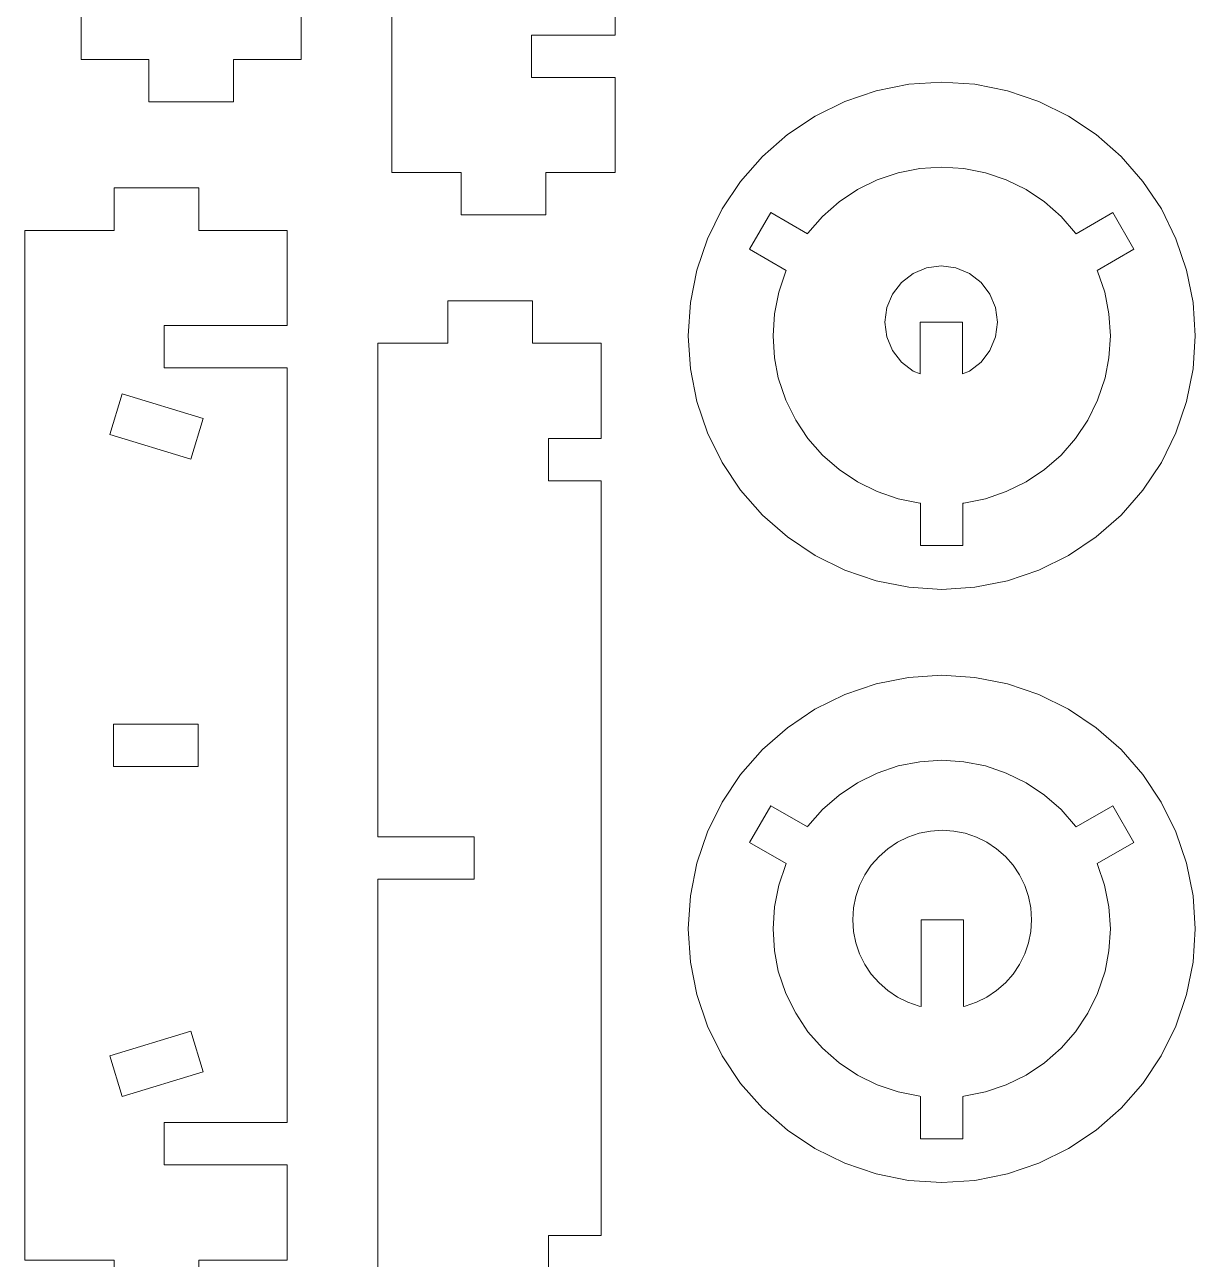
# Model space of a CAD drawing. Header units: millimetres. Extents: x -168 to 165, y -245 to 245.
# Drawn here: x 31 to 113.9, y -20.3 to 67.1 of the extents above; entities that cross this region are included whole.
import ezdxf

# ---------------------------------------------------------------- set-up
doc = ezdxf.new("R2010")
doc.units = ezdxf.units.MM
doc.header["$MEASUREMENT"] = 0

msp = doc.modelspace()

# ---------------------------------------------------------------- linework, layer by layer
at = {"color": 140, "lineweight": 9}
for points, knots in [([(50.5441, 137.5482), (50.5441, 137.5482), (50.5441, 64.6403), (50.5441, 64.6403), (50.5441, 64.6403), (50.5441, 64.6403), (45.7463, 64.6403), (45.7463, 64.6403), (45.7463, 64.6403), (45.7463, 64.6403), (45.7463, 61.6403), (45.7463, 61.6403), (45.7463, 61.6403), (45.7463, 61.6403), (39.7455, 61.6403), (39.7455, 61.6403), (39.7455, 61.6403), (39.7455, 61.6403), (39.7455, 64.6403), (39.7455, 64.6403), (39.7455, 64.6403), (39.7455, 64.6403), (34.9513, 64.6403), (34.9513, 64.6403), (34.9513, 64.6403), (34.9513, 64.6403), (34.9513, 137.5482), (34.9513, 137.5482), (34.9513, 137.5482), (34.9513, 137.5482), (39.7455, 137.5482), (39.7455, 137.5482), (39.7455, 137.5482), (39.7455, 137.5482), (39.7455, 140.5503), (39.7455, 140.5503), (39.7455, 140.5503), (39.7455, 140.5503), (45.7463, 140.5503), (45.7463, 140.5503), (45.7463, 140.5503), (45.7463, 140.5503), (45.7463, 137.5482), (45.7463, 137.5482), (45.7463, 137.5482), (45.7463, 137.5482), (50.5441, 137.5482), (50.5441, 137.5482)], [0, 0, 0, 0, 0.0769231, 0.0769231, 0.0769231, 0.0769231, 0.1538462, 0.1538462, 0.1538462, 0.1538462, 0.2307692, 0.2307692, 0.2307692, 0.2307692, 0.3076923, 0.3076923, 0.3076923, 0.3076923, 0.3846154, 0.3846154, 0.3846154, 0.3846154, 0.4615385, 0.4615385, 0.4615385, 0.4615385, 0.5384615, 0.5384615, 0.5384615, 0.5384615, 0.6153846, 0.6153846, 0.6153846, 0.6153846, 0.6923077, 0.6923077, 0.6923077, 0.6923077, 0.7692308, 0.7692308, 0.7692308, 0.7692308, 0.8461538, 0.8461538, 0.8461538, 0.8461538, 1, 1, 1, 1]), ([(72.7734, 91.596), (72.7734, 91.596), (72.7734, 66.377), (72.7734, 66.377), (72.7734, 66.377), (72.7734, 66.377), (66.8397, 66.377), (66.8397, 66.377), (66.8397, 66.377), (66.8397, 66.377), (66.8397, 63.3769), (66.8397, 63.3769), (66.8397, 63.3769), (66.8397, 63.3769), (72.7734, 63.3769), (72.7734, 63.3769), (72.7734, 63.3769), (72.7734, 63.3769), (72.7734, 56.641), (72.7734, 56.641), (72.7734, 56.641), (72.7734, 56.641), (67.8627, 56.641), (67.8627, 56.641), (67.8627, 56.641), (67.8627, 56.641), (67.8627, 53.6424), (67.8627, 53.6424), (67.8627, 53.6424), (67.8627, 53.6424), (61.862, 53.6424), (61.862, 53.6424), (61.862, 53.6424), (61.862, 53.6424), (61.862, 56.641), (61.862, 56.641), (61.862, 56.641), (61.862, 56.641), (56.9513, 56.641), (56.9513, 56.641), (56.9513, 56.641), (56.9513, 56.641), (56.9513, 129.5503), (56.9513, 129.5503), (56.9513, 129.5503), (56.9513, 129.5503), (61.862, 129.5503), (61.862, 129.5503), (61.862, 129.5503), (61.862, 129.5503), (61.862, 132.5503), (61.862, 132.5503), (61.862, 132.5503), (61.862, 132.5503), (67.8627, 132.5503), (67.8627, 132.5503), (67.8627, 132.5503), (67.8627, 132.5503), (67.8627, 129.5503), (67.8627, 129.5503), (67.8627, 129.5503), (67.8627, 129.5503), (72.7734, 129.5503), (72.7734, 129.5503), (72.7734, 129.5503), (72.7734, 129.5503), (72.7734, 122.8151), (72.7734, 122.8151), (72.7734, 122.8151), (72.7734, 122.8151), (66.8397, 122.8151), (66.8397, 122.8151), (66.8397, 122.8151), (66.8397, 122.8151), (66.8397, 119.815), (66.8397, 119.815), (66.8397, 119.815), (66.8397, 119.815), (72.7734, 119.815), (72.7734, 119.815), (72.7734, 119.815), (72.7734, 119.815), (72.7734, 94.596), (72.7734, 94.596), (72.7734, 94.596), (72.7734, 94.596), (66.8397, 94.596), (66.8397, 94.596), (66.8397, 94.596), (66.8397, 94.596), (66.8397, 91.596), (66.8397, 91.596), (66.8397, 91.596), (66.8397, 91.596), (72.7734, 91.596), (72.7734, 91.596)], [0, 0, 0, 0, 0.04, 0.04, 0.04, 0.04, 0.08, 0.08, 0.08, 0.08, 0.12, 0.12, 0.12, 0.12, 0.16, 0.16, 0.16, 0.16, 0.2, 0.2, 0.2, 0.2, 0.24, 0.24, 0.24, 0.24, 0.28, 0.28, 0.28, 0.28, 0.32, 0.32, 0.32, 0.32, 0.36, 0.36, 0.36, 0.36, 0.4, 0.4, 0.4, 0.4, 0.44, 0.44, 0.44, 0.44, 0.48, 0.48, 0.48, 0.48, 0.52, 0.52, 0.52, 0.52, 0.56, 0.56, 0.56, 0.56, 0.6, 0.6, 0.6, 0.6, 0.64, 0.64, 0.64, 0.64, 0.68, 0.68, 0.68, 0.68, 0.72, 0.72, 0.72, 0.72, 0.76, 0.76, 0.76, 0.76, 0.8, 0.8, 0.8, 0.8, 0.84, 0.84, 0.84, 0.84, 0.88, 0.88, 0.88, 0.88, 0.92, 0.92, 0.92, 0.92, 1, 1, 1, 1]), ([(83.2112, 32.3886), (83.2112, 32.3886), (81.6625, 34.1549), (81.6625, 34.1549), (81.6625, 34.1549), (81.6625, 34.1549), (80.3572, 36.1083), (80.3572, 36.1083), (80.3572, 36.1083), (80.3572, 36.1083), (79.3201, 38.215), (79.3201, 38.215), (79.3201, 38.215), (79.3201, 38.215), (78.5651, 40.4397), (78.5651, 40.4397), (78.5651, 40.4397), (78.5651, 40.4397), (78.1065, 42.7437), (78.1065, 42.7437), (78.1065, 42.7437), (78.1065, 42.7437), (77.9513, 45.0875), (77.9513, 45.0875), (77.9513, 45.0875), (77.9513, 45.0875), (78.1065, 47.4321), (78.1065, 47.4321), (78.1065, 47.4321), (78.1065, 47.4321), (78.5651, 49.7361), (78.5651, 49.7361), (78.5651, 49.7361), (78.5651, 49.7361), (79.3201, 51.9603), (79.3201, 51.9603), (79.3201, 51.9603), (79.3201, 51.9603), (80.3572, 54.0671), (80.3572, 54.0671), (80.3572, 54.0671), (80.3572, 54.0671), (81.6625, 56.0204), (81.6625, 56.0204), (81.6625, 56.0204), (81.6625, 56.0204), (83.2112, 57.7865), (83.2112, 57.7865), (83.2112, 57.7865), (83.2112, 57.7865), (84.9786, 59.3359), (84.9786, 59.3359), (84.9786, 59.3359), (84.9786, 59.3359), (86.933, 60.6404), (86.933, 60.6404), (86.933, 60.6404), (86.933, 60.6404), (89.0391, 61.6801), (89.0391, 61.6801), (89.0391, 61.6801), (89.0391, 61.6801), (91.2616, 62.4347), (91.2616, 62.4347), (91.2616, 62.4347), (91.2616, 62.4347), (93.5688, 62.8929), (93.5688, 62.8929), (93.5688, 62.8929), (93.5688, 62.8929), (95.9112, 63.0471), (95.9112, 63.0471), (95.9112, 63.0471), (95.9112, 63.0471), (98.2572, 62.8929), (98.2572, 62.8929), (98.2572, 62.8929), (98.2572, 62.8929), (100.5608, 62.4347), (100.5608, 62.4347), (100.5608, 62.4347), (100.5608, 62.4347), (102.7833, 61.6801), (102.7833, 61.6801), (102.7833, 61.6801), (102.7833, 61.6801), (104.8894, 60.6404), (104.8894, 60.6404), (104.8894, 60.6404), (104.8894, 60.6404), (106.8438, 59.3359), (106.8438, 59.3359), (106.8438, 59.3359), (106.8438, 59.3359), (108.6112, 57.7865), (108.6112, 57.7865), (108.6112, 57.7865), (108.6112, 57.7865), (110.1599, 56.0204), (110.1599, 56.0204), (110.1599, 56.0204), (110.1599, 56.0204), (111.4652, 54.0671), (111.4652, 54.0671), (111.4652, 54.0671), (111.4652, 54.0671), (112.5024, 51.9603), (112.5024, 51.9603), (112.5024, 51.9603), (112.5024, 51.9603), (113.2573, 49.7361), (113.2573, 49.7361), (113.2573, 49.7361), (113.2573, 49.7361), (113.7159, 47.4321), (113.7159, 47.4321), (113.7159, 47.4321), (113.7159, 47.4321), (113.8711, 45.0875), (113.8711, 45.0875), (113.8711, 45.0875), (113.8711, 45.0875), (113.7159, 42.7437), (113.7159, 42.7437), (113.7159, 42.7437), (113.7159, 42.7437), (113.2573, 40.4397), (113.2573, 40.4397), (113.2573, 40.4397), (113.2573, 40.4397), (112.5024, 38.215), (112.5024, 38.215), (112.5024, 38.215), (112.5024, 38.215), (111.4652, 36.1083), (111.4652, 36.1083), (111.4652, 36.1083), (111.4652, 36.1083), (110.1599, 34.1549), (110.1599, 34.1549), (110.1599, 34.1549), (110.1599, 34.1549), (108.6112, 32.3886), (108.6112, 32.3886), (108.6112, 32.3886), (108.6112, 32.3886), (106.8438, 30.8399), (106.8438, 30.8399), (106.8438, 30.8399), (106.8438, 30.8399), (104.8894, 29.5346), (104.8894, 29.5346), (104.8894, 29.5346), (104.8894, 29.5346), (102.7833, 28.4957), (102.7833, 28.4957), (102.7833, 28.4957), (102.7833, 28.4957), (100.5608, 27.7411), (100.5608, 27.7411), (100.5608, 27.7411), (100.5608, 27.7411), (98.2572, 27.2825), (98.2572, 27.2825), (98.2572, 27.2825), (98.2572, 27.2825), (95.9112, 27.1287), (95.9112, 27.1287), (95.9112, 27.1287), (95.9112, 27.1287), (93.5688, 27.2825), (93.5688, 27.2825), (93.5688, 27.2825), (93.5688, 27.2825), (91.2616, 27.7411), (91.2616, 27.7411), (91.2616, 27.7411), (91.2616, 27.7411), (89.0391, 28.4957), (89.0391, 28.4957), (89.0391, 28.4957), (89.0391, 28.4957), (86.933, 29.5346), (86.933, 29.5346), (86.933, 29.5346), (86.933, 29.5346), (84.9786, 30.8399), (84.9786, 30.8399), (84.9786, 30.8399), (84.9786, 30.8399), (83.2112, 32.3886), (83.2112, 32.3886)], [0, 0, 0, 0, 0.0204082, 0.0204082, 0.0204082, 0.0204082, 0.0408163, 0.0408163, 0.0408163, 0.0408163, 0.0612245, 0.0612245, 0.0612245, 0.0612245, 0.0816327, 0.0816327, 0.0816327, 0.0816327, 0.1020408, 0.1020408, 0.1020408, 0.1020408, 0.122449, 0.122449, 0.122449, 0.122449, 0.1428571, 0.1428571, 0.1428571, 0.1428571, 0.1632653, 0.1632653, 0.1632653, 0.1632653, 0.1836735, 0.1836735, 0.1836735, 0.1836735, 0.2040816, 0.2040816, 0.2040816, 0.2040816, 0.2244898, 0.2244898, 0.2244898, 0.2244898, 0.244898, 0.244898, 0.244898, 0.244898, 0.2653061, 0.2653061, 0.2653061, 0.2653061, 0.2857143, 0.2857143, 0.2857143, 0.2857143, 0.3061224, 0.3061224, 0.3061224, 0.3061224, 0.3265306, 0.3265306, 0.3265306, 0.3265306, 0.3469388, 0.3469388, 0.3469388, 0.3469388, 0.3673469, 0.3673469, 0.3673469, 0.3673469, 0.3877551, 0.3877551, 0.3877551, 0.3877551, 0.4081633, 0.4081633, 0.4081633, 0.4081633, 0.4285714, 0.4285714, 0.4285714, 0.4285714, 0.4489796, 0.4489796, 0.4489796, 0.4489796, 0.4693878, 0.4693878, 0.4693878, 0.4693878, 0.4897959, 0.4897959, 0.4897959, 0.4897959, 0.5102041, 0.5102041, 0.5102041, 0.5102041, 0.5306122, 0.5306122, 0.5306122, 0.5306122, 0.5510204, 0.5510204, 0.5510204, 0.5510204, 0.5714286, 0.5714286, 0.5714286, 0.5714286, 0.5918367, 0.5918367, 0.5918367, 0.5918367, 0.6122449, 0.6122449, 0.6122449, 0.6122449, 0.6326531, 0.6326531, 0.6326531, 0.6326531, 0.6530612, 0.6530612, 0.6530612, 0.6530612, 0.6734694, 0.6734694, 0.6734694, 0.6734694, 0.6938776, 0.6938776, 0.6938776, 0.6938776, 0.7142857, 0.7142857, 0.7142857, 0.7142857, 0.7346939, 0.7346939, 0.7346939, 0.7346939, 0.755102, 0.755102, 0.755102, 0.755102, 0.7755102, 0.7755102, 0.7755102, 0.7755102, 0.7959184, 0.7959184, 0.7959184, 0.7959184, 0.8163265, 0.8163265, 0.8163265, 0.8163265, 0.8367347, 0.8367347, 0.8367347, 0.8367347, 0.8571429, 0.8571429, 0.8571429, 0.8571429, 0.877551, 0.877551, 0.877551, 0.877551, 0.8979592, 0.8979592, 0.8979592, 0.8979592, 0.9183673, 0.9183673, 0.9183673, 0.9183673, 0.9387755, 0.9387755, 0.9387755, 0.9387755, 0.9591837, 0.9591837, 0.9591837, 0.9591837, 1, 1, 1, 1]), ([(86.3968, 52.3142), (86.3968, 52.3142), (83.7968, 53.8142), (83.7968, 53.8142), (83.7968, 53.8142), (83.7968, 53.8142), (82.2975, 51.216), (82.2975, 51.216), (82.2975, 51.216), (82.2975, 51.216), (84.894, 49.716), (84.894, 49.716), (84.894, 49.716), (84.894, 49.716), (84.8763, 49.6592), (84.8763, 49.6592), (84.8763, 49.6592), (84.8763, 49.6592), (84.3719, 48.1796), (84.3719, 48.1796), (84.3719, 48.1796), (84.3719, 48.1796), (84.0685, 46.6468), (84.0685, 46.6468), (84.0685, 46.6468), (84.0685, 46.6468), (83.9662, 45.0875), (83.9662, 45.0875), (83.9662, 45.0875), (83.9662, 45.0875), (84.0685, 43.5282), (84.0685, 43.5282), (84.0685, 43.5282), (84.0685, 43.5282), (84.3331, 42.1094), (84.3331, 42.1094), (84.3331, 42.1094), (84.3331, 42.1094), (84.8763, 40.5166), (84.8763, 40.5166), (84.8763, 40.5166), (84.8763, 40.5166), (85.5642, 39.1146), (85.5642, 39.1146), (85.5642, 39.1146), (85.5642, 39.1146), (86.4356, 37.8153), (86.4356, 37.8153), (86.4356, 37.8153), (86.4356, 37.8153), (87.4657, 36.641), (87.4657, 36.641), (87.4657, 36.641), (87.4657, 36.641), (88.6405, 35.6101), (88.6405, 35.6101), (88.6405, 35.6101), (88.6405, 35.6101), (89.9387, 34.7419), (89.9387, 34.7419), (89.9387, 34.7419), (89.9387, 34.7419), (91.3392, 34.0509), (91.3392, 34.0509), (91.3392, 34.0509), (91.3392, 34.0509), (92.8209, 33.5489), (92.8209, 33.5489), (92.8209, 33.5489), (92.8209, 33.5489), (94.3519, 33.2441), (94.3519, 33.2441), (94.3519, 33.2441), (94.3519, 33.2441), (94.4119, 33.2335), (94.4119, 33.2335), (94.4119, 33.2335), (94.4119, 33.2335), (94.4119, 30.2334), (94.4119, 30.2334), (94.4119, 30.2334), (94.4119, 30.2334), (97.4105, 30.2334), (97.4105, 30.2334), (97.4105, 30.2334), (97.4105, 30.2334), (97.4105, 33.2335), (97.4105, 33.2335), (97.4105, 33.2335), (97.4105, 33.2335), (97.4705, 33.2441), (97.4705, 33.2441), (97.4705, 33.2441), (97.4705, 33.2441), (99.0016, 33.5489), (99.0016, 33.5489), (99.0016, 33.5489), (99.0016, 33.5489), (100.4832, 34.0509), (100.4832, 34.0509), (100.4832, 34.0509), (100.4832, 34.0509), (101.8837, 34.7419), (101.8837, 34.7419), (101.8837, 34.7419), (101.8837, 34.7419), (103.182, 35.6101), (103.182, 35.6101), (103.182, 35.6101), (103.182, 35.6101), (104.3602, 36.641), (104.3602, 36.641), (104.3602, 36.641), (104.3602, 36.641), (105.3904, 37.8153), (105.3904, 37.8153), (105.3904, 37.8153), (105.3904, 37.8153), (106.2582, 39.1146), (106.2582, 39.1146), (106.2582, 39.1146), (106.2582, 39.1146), (106.9496, 40.5166), (106.9496, 40.5166), (106.9496, 40.5166), (106.9496, 40.5166), (107.4894, 42.1094), (107.4894, 42.1094), (107.4894, 42.1094), (107.4894, 42.1094), (107.754, 43.5282), (107.754, 43.5282), (107.754, 43.5282), (107.754, 43.5282), (107.8563, 45.0875), (107.8563, 45.0875), (107.8563, 45.0875), (107.8563, 45.0875), (107.754, 46.6468), (107.754, 46.6468), (107.754, 46.6468), (107.754, 46.6468), (107.4506, 48.1796), (107.4506, 48.1796), (107.4506, 48.1796), (107.4506, 48.1796), (106.9496, 49.6592), (106.9496, 49.6592), (106.9496, 49.6592), (106.9496, 49.6592), (106.9285, 49.716), (106.9285, 49.716), (106.9285, 49.716), (106.9285, 49.716), (109.5249, 51.216), (109.5249, 51.216), (109.5249, 51.216), (109.5249, 51.216), (108.0256, 53.8142), (108.0256, 53.8142), (108.0256, 53.8142), (108.0256, 53.8142), (105.4292, 52.3142), (105.4292, 52.3142), (105.4292, 52.3142), (105.4292, 52.3142), (105.3904, 52.36), (105.3904, 52.36), (105.3904, 52.36), (105.3904, 52.36), (104.3602, 53.5348), (104.3602, 53.5348), (104.3602, 53.5348), (104.3602, 53.5348), (103.182, 54.5652), (103.182, 54.5652), (103.182, 54.5652), (103.182, 54.5652), (101.8837, 55.4331), (101.8837, 55.4331), (101.8837, 55.4331), (101.8837, 55.4331), (100.4832, 56.1249), (100.4832, 56.1249), (100.4832, 56.1249), (100.4832, 56.1249), (99.0016, 56.6269), (99.0016, 56.6269), (99.0016, 56.6269), (99.0016, 56.6269), (97.4705, 56.9317), (97.4705, 56.9317), (97.4705, 56.9317), (97.4705, 56.9317), (95.9112, 57.0336), (95.9112, 57.0336), (95.9112, 57.0336), (95.9112, 57.0336), (94.3519, 56.9317), (94.3519, 56.9317), (94.3519, 56.9317), (94.3519, 56.9317), (92.8209, 56.6269), (92.8209, 56.6269), (92.8209, 56.6269), (92.8209, 56.6269), (91.3392, 56.1249), (91.3392, 56.1249), (91.3392, 56.1249), (91.3392, 56.1249), (89.9387, 55.4331), (89.9387, 55.4331), (89.9387, 55.4331), (89.9387, 55.4331), (88.6405, 54.5652), (88.6405, 54.5652), (88.6405, 54.5652), (88.6405, 54.5652), (87.4657, 53.5348), (87.4657, 53.5348), (87.4657, 53.5348), (87.4657, 53.5348), (86.4356, 52.36), (86.4356, 52.36), (86.4356, 52.36), (86.4356, 52.36), (86.3968, 52.3142), (86.3968, 52.3142)], [0, 0, 0, 0, 0.0172414, 0.0172414, 0.0172414, 0.0172414, 0.0344828, 0.0344828, 0.0344828, 0.0344828, 0.0517241, 0.0517241, 0.0517241, 0.0517241, 0.0689655, 0.0689655, 0.0689655, 0.0689655, 0.0862069, 0.0862069, 0.0862069, 0.0862069, 0.1034483, 0.1034483, 0.1034483, 0.1034483, 0.1206897, 0.1206897, 0.1206897, 0.1206897, 0.137931, 0.137931, 0.137931, 0.137931, 0.1551724, 0.1551724, 0.1551724, 0.1551724, 0.1724138, 0.1724138, 0.1724138, 0.1724138, 0.1896552, 0.1896552, 0.1896552, 0.1896552, 0.2068966, 0.2068966, 0.2068966, 0.2068966, 0.2241379, 0.2241379, 0.2241379, 0.2241379, 0.2413793, 0.2413793, 0.2413793, 0.2413793, 0.2586207, 0.2586207, 0.2586207, 0.2586207, 0.2758621, 0.2758621, 0.2758621, 0.2758621, 0.2931034, 0.2931034, 0.2931034, 0.2931034, 0.3103448, 0.3103448, 0.3103448, 0.3103448, 0.3275862, 0.3275862, 0.3275862, 0.3275862, 0.3448276, 0.3448276, 0.3448276, 0.3448276, 0.362069, 0.362069, 0.362069, 0.362069, 0.3793103, 0.3793103, 0.3793103, 0.3793103, 0.3965517, 0.3965517, 0.3965517, 0.3965517, 0.4137931, 0.4137931, 0.4137931, 0.4137931, 0.4310345, 0.4310345, 0.4310345, 0.4310345, 0.4482759, 0.4482759, 0.4482759, 0.4482759, 0.4655172, 0.4655172, 0.4655172, 0.4655172, 0.4827586, 0.4827586, 0.4827586, 0.4827586, 0.5, 0.5, 0.5, 0.5, 0.5172414, 0.5172414, 0.5172414, 0.5172414, 0.5344828, 0.5344828, 0.5344828, 0.5344828, 0.5517241, 0.5517241, 0.5517241, 0.5517241, 0.5689655, 0.5689655, 0.5689655, 0.5689655, 0.5862069, 0.5862069, 0.5862069, 0.5862069, 0.6034483, 0.6034483, 0.6034483, 0.6034483, 0.6206897, 0.6206897, 0.6206897, 0.6206897, 0.637931, 0.637931, 0.637931, 0.637931, 0.6551724, 0.6551724, 0.6551724, 0.6551724, 0.6724138, 0.6724138, 0.6724138, 0.6724138, 0.6896552, 0.6896552, 0.6896552, 0.6896552, 0.7068966, 0.7068966, 0.7068966, 0.7068966, 0.7241379, 0.7241379, 0.7241379, 0.7241379, 0.7413793, 0.7413793, 0.7413793, 0.7413793, 0.7586207, 0.7586207, 0.7586207, 0.7586207, 0.7758621, 0.7758621, 0.7758621, 0.7758621, 0.7931034, 0.7931034, 0.7931034, 0.7931034, 0.8103448, 0.8103448, 0.8103448, 0.8103448, 0.8275862, 0.8275862, 0.8275862, 0.8275862, 0.8448276, 0.8448276, 0.8448276, 0.8448276, 0.862069, 0.862069, 0.862069, 0.862069, 0.8793103, 0.8793103, 0.8793103, 0.8793103, 0.8965517, 0.8965517, 0.8965517, 0.8965517, 0.9137931, 0.9137931, 0.9137931, 0.9137931, 0.9310345, 0.9310345, 0.9310345, 0.9310345, 0.9482759, 0.9482759, 0.9482759, 0.9482759, 0.9655172, 0.9655172, 0.9655172, 0.9655172, 1, 1, 1, 1]), ([(30.9513, -20.3568), (30.9513, -20.3568), (30.9513, 52.5503), (30.9513, 52.5503), (30.9513, 52.5503), (30.9513, 52.5503), (37.2812, 52.5503), (37.2812, 52.5503), (37.2812, 52.5503), (37.2812, 52.5503), (37.2812, 55.5503), (37.2812, 55.5503), (37.2812, 55.5503), (37.2812, 55.5503), (43.2812, 55.5503), (43.2812, 55.5503), (43.2812, 55.5503), (43.2812, 55.5503), (43.2812, 52.5503), (43.2812, 52.5503), (43.2812, 52.5503), (43.2812, 52.5503), (49.5353, 52.5503), (49.5353, 52.5503), (49.5353, 52.5503), (49.5353, 52.5503), (49.5353, 45.8154), (49.5353, 45.8154), (49.5353, 45.8154), (49.5353, 45.8154), (40.8351, 45.8154), (40.8351, 45.8154), (40.8351, 45.8154), (40.8351, 45.8154), (40.8351, 42.815), (40.8351, 42.815), (40.8351, 42.815), (40.8351, 42.815), (49.5353, 42.815), (49.5353, 42.815), (49.5353, 42.815), (49.5353, 42.815), (49.5353, -10.6236), (49.5353, -10.6236), (49.5353, -10.6236), (49.5353, -10.6236), (40.8351, -10.6236), (40.8351, -10.6236), (40.8351, -10.6236), (40.8351, -10.6236), (40.8351, -13.6223), (40.8351, -13.6223), (40.8351, -13.6223), (40.8351, -13.6223), (49.5353, -13.6223), (49.5353, -13.6223), (49.5353, -13.6223), (49.5353, -13.6223), (49.5353, -20.3568), (49.5353, -20.3568), (49.5353, -20.3568), (49.5353, -20.3568), (43.2812, -20.3568), (43.2812, -20.3568), (43.2812, -20.3568), (43.2812, -20.3568), (43.2812, -23.3589), (43.2812, -23.3589), (43.2812, -23.3589), (43.2812, -23.3589), (37.2812, -23.3589), (37.2812, -23.3589), (37.2812, -23.3589), (37.2812, -23.3589), (37.2812, -20.3568), (37.2812, -20.3568), (37.2812, -20.3568), (37.2812, -20.3568), (30.9513, -20.3568), (30.9513, -20.3568)], [0, 0, 0, 0, 0.047619, 0.047619, 0.047619, 0.047619, 0.0952381, 0.0952381, 0.0952381, 0.0952381, 0.1428571, 0.1428571, 0.1428571, 0.1428571, 0.1904762, 0.1904762, 0.1904762, 0.1904762, 0.2380952, 0.2380952, 0.2380952, 0.2380952, 0.2857143, 0.2857143, 0.2857143, 0.2857143, 0.3333333, 0.3333333, 0.3333333, 0.3333333, 0.3809524, 0.3809524, 0.3809524, 0.3809524, 0.4285714, 0.4285714, 0.4285714, 0.4285714, 0.4761905, 0.4761905, 0.4761905, 0.4761905, 0.5238095, 0.5238095, 0.5238095, 0.5238095, 0.5714286, 0.5714286, 0.5714286, 0.5714286, 0.6190476, 0.6190476, 0.6190476, 0.6190476, 0.6666667, 0.6666667, 0.6666667, 0.6666667, 0.7142857, 0.7142857, 0.7142857, 0.7142857, 0.7619048, 0.7619048, 0.7619048, 0.7619048, 0.8095238, 0.8095238, 0.8095238, 0.8095238, 0.8571429, 0.8571429, 0.8571429, 0.8571429, 0.9047619, 0.9047619, 0.9047619, 0.9047619, 1, 1, 1, 1]), ([(92.4182, 48.0402), (92.4182, 48.0402), (93.0522, 48.8657), (93.0522, 48.8657), (93.0522, 48.8657), (93.0522, 48.8657), (93.8784, 49.5), (93.8784, 49.5), (93.8784, 49.5), (93.8784, 49.5), (94.8404, 49.8983), (94.8404, 49.8983), (94.8404, 49.8983), (94.8404, 49.8983), (95.8726, 50.0341), (95.8726, 50.0341), (95.8726, 50.0341), (95.8726, 50.0341), (96.9049, 49.8983), (96.9049, 49.8983), (96.9049, 49.8983), (96.9049, 49.8983), (97.8669, 49.5), (97.8669, 49.5), (97.8669, 49.5), (97.8669, 49.5), (98.6931, 48.8657), (98.6931, 48.8657), (98.6931, 48.8657), (98.6931, 48.8657), (99.327, 48.0402), (99.327, 48.0402), (99.327, 48.0402), (99.327, 48.0402), (99.7257, 47.0782), (99.7257, 47.0782), (99.7257, 47.0782), (99.7257, 47.0782), (99.8615, 46.0453), (99.8615, 46.0453), (99.8615, 46.0453), (99.8615, 46.0453), (99.7257, 45.0131), (99.7257, 45.0131), (99.7257, 45.0131), (99.7257, 45.0131), (99.327, 44.051), (99.327, 44.051), (99.327, 44.051), (99.327, 44.051), (98.6931, 43.2248), (98.6931, 43.2248), (98.6931, 43.2248), (98.6931, 43.2248), (97.8669, 42.5909), (97.8669, 42.5909), (97.8669, 42.5909), (97.8669, 42.5909), (97.3727, 42.3866), (97.3727, 42.3866), (97.3727, 42.3866), (97.3727, 42.3866), (97.3727, 46.0453), (97.3727, 46.0453), (97.3727, 46.0453), (97.3727, 46.0453), (94.3726, 46.0453), (94.3726, 46.0453), (94.3726, 46.0453), (94.3726, 46.0453), (94.3726, 42.3866), (94.3726, 42.3866), (94.3726, 42.3866), (94.3726, 42.3866), (93.8784, 42.5909), (93.8784, 42.5909), (93.8784, 42.5909), (93.8784, 42.5909), (93.0522, 43.2248), (93.0522, 43.2248), (93.0522, 43.2248), (93.0522, 43.2248), (92.4182, 44.051), (92.4182, 44.051), (92.4182, 44.051), (92.4182, 44.051), (92.02, 45.0131), (92.02, 45.0131), (92.02, 45.0131), (92.02, 45.0131), (91.8838, 46.0453), (91.8838, 46.0453), (91.8838, 46.0453), (91.8838, 46.0453), (92.02, 47.0782), (92.02, 47.0782), (92.02, 47.0782), (92.02, 47.0782), (92.4182, 48.0402), (92.4182, 48.0402)], [0, 0, 0, 0, 0.0384615, 0.0384615, 0.0384615, 0.0384615, 0.0769231, 0.0769231, 0.0769231, 0.0769231, 0.1153846, 0.1153846, 0.1153846, 0.1153846, 0.1538462, 0.1538462, 0.1538462, 0.1538462, 0.1923077, 0.1923077, 0.1923077, 0.1923077, 0.2307692, 0.2307692, 0.2307692, 0.2307692, 0.2692308, 0.2692308, 0.2692308, 0.2692308, 0.3076923, 0.3076923, 0.3076923, 0.3076923, 0.3461538, 0.3461538, 0.3461538, 0.3461538, 0.3846154, 0.3846154, 0.3846154, 0.3846154, 0.4230769, 0.4230769, 0.4230769, 0.4230769, 0.4615385, 0.4615385, 0.4615385, 0.4615385, 0.5, 0.5, 0.5, 0.5, 0.5384615, 0.5384615, 0.5384615, 0.5384615, 0.5769231, 0.5769231, 0.5769231, 0.5769231, 0.6153846, 0.6153846, 0.6153846, 0.6153846, 0.6538462, 0.6538462, 0.6538462, 0.6538462, 0.6923077, 0.6923077, 0.6923077, 0.6923077, 0.7307692, 0.7307692, 0.7307692, 0.7307692, 0.7692308, 0.7692308, 0.7692308, 0.7692308, 0.8076923, 0.8076923, 0.8076923, 0.8076923, 0.8461538, 0.8461538, 0.8461538, 0.8461538, 0.8846154, 0.8846154, 0.8846154, 0.8846154, 0.9230769, 0.9230769, 0.9230769, 0.9230769, 1, 1, 1, 1]), ([(71.7875, -18.606), (71.7875, -18.606), (68.0464, -18.606), (68.0464, -18.606), (68.0464, -18.606), (68.0464, -18.606), (68.0464, -21.6049), (68.0464, -21.6049), (68.0464, -21.6049), (68.0464, -21.6049), (71.7883, -21.6049), (71.7883, -21.6049), (71.7883, -21.6049), (71.7883, -21.6049), (71.7883, -28.3385), (71.7883, -28.3385), (71.7883, -28.3385), (71.7883, -28.3385), (66.9132, -28.3385), (66.9132, -28.3385), (66.9132, -28.3385), (66.9132, -28.3385), (66.9132, -31.3385), (66.9132, -31.3385), (66.9132, -31.3385), (66.9132, -31.3385), (60.9143, -31.3385), (60.9143, -31.3385), (60.9143, -31.3385), (60.9143, -31.3385), (60.9143, -28.3385), (60.9143, -28.3385), (60.9143, -28.3385), (60.9143, -28.3385), (55.9546, -28.3385), (55.9546, -28.3385), (55.9546, -28.3385), (55.9546, -28.3385), (55.9546, 6.6104), (55.9546, 6.6104), (55.9546, 6.6104), (55.9546, 6.6104), (62.798, 6.6104), (62.798, 6.6104), (62.798, 6.6104), (62.798, 6.6104), (62.798, 9.6029), (62.798, 9.6029), (62.798, 9.6029), (62.798, 9.6029), (55.9546, 9.6029), (55.9546, 9.6029), (55.9546, 9.6029), (55.9546, 9.6029), (55.9546, 44.5528), (55.9546, 44.5528), (55.9546, 44.5528), (55.9546, 44.5528), (60.9143, 44.5528), (60.9143, 44.5528), (60.9143, 44.5528), (60.9143, 44.5528), (60.9143, 47.5517), (60.9143, 47.5517), (60.9143, 47.5517), (60.9143, 47.5517), (66.9132, 47.5517), (66.9132, 47.5517), (66.9132, 47.5517), (66.9132, 47.5517), (66.9132, 44.5517), (66.9132, 44.5517), (66.9132, 44.5517), (66.9132, 44.5517), (71.7875, 44.5517), (71.7875, 44.5517), (71.7875, 44.5517), (71.7875, 44.5517), (71.7875, 37.8185), (71.7875, 37.8185), (71.7875, 37.8185), (71.7875, 37.8185), (68.0456, 37.8185), (68.0456, 37.8185), (68.0456, 37.8185), (68.0456, 37.8185), (68.0456, 34.8193), (68.0456, 34.8193), (68.0456, 34.8193), (68.0456, 34.8193), (71.7883, 34.8193), (71.7883, 34.8193), (71.7883, 34.8193), (71.7883, 34.8193), (71.7875, -18.606), (71.7875, -18.606)], [0, 0, 0, 0, 0.04, 0.04, 0.04, 0.04, 0.08, 0.08, 0.08, 0.08, 0.12, 0.12, 0.12, 0.12, 0.16, 0.16, 0.16, 0.16, 0.2, 0.2, 0.2, 0.2, 0.24, 0.24, 0.24, 0.24, 0.28, 0.28, 0.28, 0.28, 0.32, 0.32, 0.32, 0.32, 0.36, 0.36, 0.36, 0.36, 0.4, 0.4, 0.4, 0.4, 0.44, 0.44, 0.44, 0.44, 0.48, 0.48, 0.48, 0.48, 0.52, 0.52, 0.52, 0.52, 0.56, 0.56, 0.56, 0.56, 0.6, 0.6, 0.6, 0.6, 0.64, 0.64, 0.64, 0.64, 0.68, 0.68, 0.68, 0.68, 0.72, 0.72, 0.72, 0.72, 0.76, 0.76, 0.76, 0.76, 0.8, 0.8, 0.8, 0.8, 0.84, 0.84, 0.84, 0.84, 0.88, 0.88, 0.88, 0.88, 0.92, 0.92, 0.92, 0.92, 1, 1, 1, 1]), ([(36.9743, 38.0984), (36.9743, 38.0984), (42.7143, 36.3486), (42.7143, 36.3486), (42.7143, 36.3486), (42.7143, 36.3486), (43.5882, 39.2202), (43.5882, 39.2202), (43.5882, 39.2202), (43.5882, 39.2202), (37.8481, 40.9665), (37.8481, 40.9665), (37.8481, 40.9665), (37.8481, 40.9665), (36.9743, 38.0984), (36.9743, 38.0984)], [0, 0, 0, 0, 0.2, 0.2, 0.2, 0.2, 0.4, 0.4, 0.4, 0.4, 0.6, 0.6, 0.6, 0.6, 1, 1, 1, 1]), ([(83.2112, -9.6106), (83.2112, -9.6106), (81.6625, -7.8446), (81.6625, -7.8446), (81.6625, -7.8446), (81.6625, -7.8446), (80.3572, -5.8913), (80.3572, -5.8913), (80.3572, -5.8913), (80.3572, -5.8913), (79.3165, -3.7845), (79.3165, -3.7845), (79.3165, -3.7845), (79.3165, -3.7845), (78.5616, -1.5599), (78.5616, -1.5599), (78.5616, -1.5599), (78.5616, -1.5599), (78.103, 0.744), (78.103, 0.744), (78.103, 0.744), (78.103, 0.744), (77.9513, 3.0882), (77.9513, 3.0882), (77.9513, 3.0882), (77.9513, 3.0882), (78.103, 5.4321), (78.103, 5.4321), (78.103, 5.4321), (78.103, 5.4321), (78.5616, 7.7361), (78.5616, 7.7361), (78.5616, 7.7361), (78.5616, 7.7361), (79.3165, 9.9607), (79.3165, 9.9607), (79.3165, 9.9607), (79.3165, 9.9607), (80.3572, 12.0675), (80.3572, 12.0675), (80.3572, 12.0675), (80.3572, 12.0675), (81.6625, 14.0208), (81.6625, 14.0208), (81.6625, 14.0208), (81.6625, 14.0208), (83.2112, 15.7868), (83.2112, 15.7868), (83.2112, 15.7868), (83.2112, 15.7868), (84.9786, 17.3359), (84.9786, 17.3359), (84.9786, 17.3359), (84.9786, 17.3359), (86.9295, 18.6411), (86.9295, 18.6411), (86.9295, 18.6411), (86.9295, 18.6411), (89.0391, 19.6801), (89.0391, 19.6801), (89.0391, 19.6801), (89.0391, 19.6801), (91.2616, 20.435), (91.2616, 20.435), (91.2616, 20.435), (91.2616, 20.435), (93.5652, 20.8933), (93.5652, 20.8933), (93.5652, 20.8933), (93.5652, 20.8933), (95.9112, 21.0471), (95.9112, 21.0471), (95.9112, 21.0471), (95.9112, 21.0471), (98.2537, 20.8933), (98.2537, 20.8933), (98.2537, 20.8933), (98.2537, 20.8933), (100.5573, 20.435), (100.5573, 20.435), (100.5573, 20.435), (100.5573, 20.435), (102.7833, 19.6801), (102.7833, 19.6801), (102.7833, 19.6801), (102.7833, 19.6801), (104.8894, 18.6411), (104.8894, 18.6411), (104.8894, 18.6411), (104.8894, 18.6411), (106.8424, 17.3359), (106.8424, 17.3359), (106.8424, 17.3359), (106.8424, 17.3359), (108.6087, 15.7868), (108.6087, 15.7868), (108.6087, 15.7868), (108.6087, 15.7868), (110.1574, 14.0208), (110.1574, 14.0208), (110.1574, 14.0208), (110.1574, 14.0208), (111.4627, 12.0675), (111.4627, 12.0675), (111.4627, 12.0675), (111.4627, 12.0675), (112.5016, 9.9607), (112.5016, 9.9607), (112.5016, 9.9607), (112.5016, 9.9607), (113.2569, 7.7361), (113.2569, 7.7361), (113.2569, 7.7361), (113.2569, 7.7361), (113.7152, 5.4321), (113.7152, 5.4321), (113.7152, 5.4321), (113.7152, 5.4321), (113.8687, 3.0882), (113.8687, 3.0882), (113.8687, 3.0882), (113.8687, 3.0882), (113.7152, 0.744), (113.7152, 0.744), (113.7152, 0.744), (113.7152, 0.744), (113.2569, -1.5599), (113.2569, -1.5599), (113.2569, -1.5599), (113.2569, -1.5599), (112.5016, -3.7845), (112.5016, -3.7845), (112.5016, -3.7845), (112.5016, -3.7845), (111.4627, -5.8913), (111.4627, -5.8913), (111.4627, -5.8913), (111.4627, -5.8913), (110.1574, -7.8446), (110.1574, -7.8446), (110.1574, -7.8446), (110.1574, -7.8446), (108.6087, -9.6106), (108.6087, -9.6106), (108.6087, -9.6106), (108.6087, -9.6106), (106.8424, -11.1593), (106.8424, -11.1593), (106.8424, -11.1593), (106.8424, -11.1593), (104.8894, -12.4646), (104.8894, -12.4646), (104.8894, -12.4646), (104.8894, -12.4646), (102.7833, -13.5039), (102.7833, -13.5039), (102.7833, -13.5039), (102.7833, -13.5039), (100.5573, -14.2588), (100.5573, -14.2588), (100.5573, -14.2588), (100.5573, -14.2588), (98.2537, -14.7171), (98.2537, -14.7171), (98.2537, -14.7171), (98.2537, -14.7171), (95.9112, -14.8709), (95.9112, -14.8709), (95.9112, -14.8709), (95.9112, -14.8709), (93.5652, -14.7171), (93.5652, -14.7171), (93.5652, -14.7171), (93.5652, -14.7171), (91.2616, -14.2588), (91.2616, -14.2588), (91.2616, -14.2588), (91.2616, -14.2588), (89.0391, -13.5039), (89.0391, -13.5039), (89.0391, -13.5039), (89.0391, -13.5039), (86.9295, -12.4646), (86.9295, -12.4646), (86.9295, -12.4646), (86.9295, -12.4646), (84.9786, -11.1593), (84.9786, -11.1593), (84.9786, -11.1593), (84.9786, -11.1593), (83.2112, -9.6106), (83.2112, -9.6106)], [0, 0, 0, 0, 0.0204082, 0.0204082, 0.0204082, 0.0204082, 0.0408163, 0.0408163, 0.0408163, 0.0408163, 0.0612245, 0.0612245, 0.0612245, 0.0612245, 0.0816327, 0.0816327, 0.0816327, 0.0816327, 0.1020408, 0.1020408, 0.1020408, 0.1020408, 0.122449, 0.122449, 0.122449, 0.122449, 0.1428571, 0.1428571, 0.1428571, 0.1428571, 0.1632653, 0.1632653, 0.1632653, 0.1632653, 0.1836735, 0.1836735, 0.1836735, 0.1836735, 0.2040816, 0.2040816, 0.2040816, 0.2040816, 0.2244898, 0.2244898, 0.2244898, 0.2244898, 0.244898, 0.244898, 0.244898, 0.244898, 0.2653061, 0.2653061, 0.2653061, 0.2653061, 0.2857143, 0.2857143, 0.2857143, 0.2857143, 0.3061224, 0.3061224, 0.3061224, 0.3061224, 0.3265306, 0.3265306, 0.3265306, 0.3265306, 0.3469388, 0.3469388, 0.3469388, 0.3469388, 0.3673469, 0.3673469, 0.3673469, 0.3673469, 0.3877551, 0.3877551, 0.3877551, 0.3877551, 0.4081633, 0.4081633, 0.4081633, 0.4081633, 0.4285714, 0.4285714, 0.4285714, 0.4285714, 0.4489796, 0.4489796, 0.4489796, 0.4489796, 0.4693878, 0.4693878, 0.4693878, 0.4693878, 0.4897959, 0.4897959, 0.4897959, 0.4897959, 0.5102041, 0.5102041, 0.5102041, 0.5102041, 0.5306122, 0.5306122, 0.5306122, 0.5306122, 0.5510204, 0.5510204, 0.5510204, 0.5510204, 0.5714286, 0.5714286, 0.5714286, 0.5714286, 0.5918367, 0.5918367, 0.5918367, 0.5918367, 0.6122449, 0.6122449, 0.6122449, 0.6122449, 0.6326531, 0.6326531, 0.6326531, 0.6326531, 0.6530612, 0.6530612, 0.6530612, 0.6530612, 0.6734694, 0.6734694, 0.6734694, 0.6734694, 0.6938776, 0.6938776, 0.6938776, 0.6938776, 0.7142857, 0.7142857, 0.7142857, 0.7142857, 0.7346939, 0.7346939, 0.7346939, 0.7346939, 0.755102, 0.755102, 0.755102, 0.755102, 0.7755102, 0.7755102, 0.7755102, 0.7755102, 0.7959184, 0.7959184, 0.7959184, 0.7959184, 0.8163265, 0.8163265, 0.8163265, 0.8163265, 0.8367347, 0.8367347, 0.8367347, 0.8367347, 0.8571429, 0.8571429, 0.8571429, 0.8571429, 0.877551, 0.877551, 0.877551, 0.877551, 0.8979592, 0.8979592, 0.8979592, 0.8979592, 0.9183673, 0.9183673, 0.9183673, 0.9183673, 0.9387755, 0.9387755, 0.9387755, 0.9387755, 0.9591837, 0.9591837, 0.9591837, 0.9591837, 1, 1, 1, 1]), ([(43.2414, 14.5963), (43.2414, 14.5963), (43.2414, 17.595), (43.2414, 17.595), (43.2414, 17.595), (43.2414, 17.595), (37.2417, 17.595), (37.2417, 17.595), (37.2417, 17.595), (37.2417, 17.595), (37.2417, 14.5963), (37.2417, 14.5963), (37.2417, 14.5963), (37.2417, 14.5963), (43.2414, 14.5963), (43.2414, 14.5963)], [0, 0, 0, 0, 0.2, 0.2, 0.2, 0.2, 0.4, 0.4, 0.4, 0.4, 0.6, 0.6, 0.6, 0.6, 1, 1, 1, 1]), ([(86.3933, 10.3142), (86.3933, 10.3142), (83.7968, 11.8142), (83.7968, 11.8142), (83.7968, 11.8142), (83.7968, 11.8142), (82.2975, 9.2167), (82.2975, 9.2167), (82.2975, 9.2167), (82.2975, 9.2167), (84.894, 7.716), (84.894, 7.716), (84.894, 7.716), (84.894, 7.716), (84.8728, 7.6595), (84.8728, 7.6595), (84.8728, 7.6595), (84.8728, 7.6595), (84.3719, 6.18), (84.3719, 6.18), (84.3719, 6.18), (84.3719, 6.18), (84.0649, 4.6475), (84.0649, 4.6475), (84.0649, 4.6475), (84.0649, 4.6475), (83.9626, 3.0882), (83.9626, 3.0882), (83.9626, 3.0882), (83.9626, 3.0882), (84.0649, 1.529), (84.0649, 1.529), (84.0649, 1.529), (84.0649, 1.529), (84.3331, 0.1097), (84.3331, 0.1097), (84.3331, 0.1097), (84.3331, 0.1097), (84.8728, -1.4833), (84.8728, -1.4833), (84.8728, -1.4833), (84.8728, -1.4833), (85.5642, -2.8849), (85.5642, -2.8849), (85.5642, -2.8849), (85.5642, -2.8849), (86.4321, -4.1842), (86.4321, -4.1842), (86.4321, -4.1842), (86.4321, -4.1842), (87.4622, -5.3589), (87.4622, -5.3589), (87.4622, -5.3589), (87.4622, -5.3589), (88.6369, -6.3894), (88.6369, -6.3894), (88.6369, -6.3894), (88.6369, -6.3894), (89.9387, -7.2576), (89.9387, -7.2576), (89.9387, -7.2576), (89.9387, -7.2576), (91.3392, -7.9487), (91.3392, -7.9487), (91.3392, -7.9487), (91.3392, -7.9487), (92.8174, -8.4507), (92.8174, -8.4507), (92.8174, -8.4507), (92.8174, -8.4507), (94.3519, -8.7558), (94.3519, -8.7558), (94.3519, -8.7558), (94.3519, -8.7558), (94.4084, -8.7661), (94.4084, -8.7661), (94.4084, -8.7661), (94.4084, -8.7661), (94.4084, -11.7661), (94.4084, -11.7661), (94.4084, -11.7661), (94.4084, -11.7661), (97.4105, -11.7661), (97.4105, -11.7661), (97.4105, -11.7661), (97.4105, -11.7661), (97.4105, -8.7661), (97.4105, -8.7661), (97.4105, -8.7661), (97.4105, -8.7661), (97.4705, -8.7558), (97.4705, -8.7558), (97.4705, -8.7558), (97.4705, -8.7558), (99.0016, -8.4507), (99.0016, -8.4507), (99.0016, -8.4507), (99.0016, -8.4507), (100.4832, -7.9487), (100.4832, -7.9487), (100.4832, -7.9487), (100.4832, -7.9487), (101.8837, -7.2576), (101.8837, -7.2576), (101.8837, -7.2576), (101.8837, -7.2576), (103.1823, -6.3894), (103.1823, -6.3894), (103.1823, -6.3894), (103.1823, -6.3894), (104.3571, -5.3589), (104.3571, -5.3589), (104.3571, -5.3589), (104.3571, -5.3589), (105.3872, -4.1842), (105.3872, -4.1842), (105.3872, -4.1842), (105.3872, -4.1842), (106.2554, -2.8849), (106.2554, -2.8849), (106.2554, -2.8849), (106.2554, -2.8849), (106.9465, -1.4833), (106.9465, -1.4833), (106.9465, -1.4833), (106.9465, -1.4833), (107.4873, 0.1097), (107.4873, 0.1097), (107.4873, 0.1097), (107.4873, 0.1097), (107.7536, 1.529), (107.7536, 1.529), (107.7536, 1.529), (107.7536, 1.529), (107.8559, 3.0882), (107.8559, 3.0882), (107.8559, 3.0882), (107.8559, 3.0882), (107.7536, 4.6475), (107.7536, 4.6475), (107.7536, 4.6475), (107.7536, 4.6475), (107.4488, 6.18), (107.4488, 6.18), (107.4488, 6.18), (107.4488, 6.18), (106.9465, 7.6595), (106.9465, 7.6595), (106.9465, 7.6595), (106.9465, 7.6595), (106.926, 7.716), (106.926, 7.716), (106.926, 7.716), (106.926, 7.716), (109.5239, 9.2167), (109.5239, 9.2167), (109.5239, 9.2167), (109.5239, 9.2167), (108.0238, 11.8142), (108.0238, 11.8142), (108.0238, 11.8142), (108.0238, 11.8142), (105.426, 10.3142), (105.426, 10.3142), (105.426, 10.3142), (105.426, 10.3142), (105.3872, 10.3604), (105.3872, 10.3604), (105.3872, 10.3604), (105.3872, 10.3604), (104.3571, 11.5351), (104.3571, 11.5351), (104.3571, 11.5351), (104.3571, 11.5351), (103.1823, 12.5656), (103.1823, 12.5656), (103.1823, 12.5656), (103.1823, 12.5656), (101.8837, 13.4338), (101.8837, 13.4338), (101.8837, 13.4338), (101.8837, 13.4338), (100.4832, 14.1249), (100.4832, 14.1249), (100.4832, 14.1249), (100.4832, 14.1249), (99.0015, 14.6276), (99.0015, 14.6276), (99.0015, 14.6276), (99.0015, 14.6276), (97.4705, 14.9324), (97.4705, 14.9324), (97.4705, 14.9324), (97.4705, 14.9324), (95.9112, 15.034), (95.9112, 15.034), (95.9112, 15.034), (95.9112, 15.034), (94.3519, 14.9324), (94.3519, 14.9324), (94.3519, 14.9324), (94.3519, 14.9324), (92.8174, 14.6276), (92.8174, 14.6276), (92.8174, 14.6276), (92.8174, 14.6276), (91.3392, 14.1249), (91.3392, 14.1249), (91.3392, 14.1249), (91.3392, 14.1249), (89.9387, 13.4338), (89.9387, 13.4338), (89.9387, 13.4338), (89.9387, 13.4338), (88.6369, 12.5656), (88.6369, 12.5656), (88.6369, 12.5656), (88.6369, 12.5656), (87.4622, 11.5351), (87.4622, 11.5351), (87.4622, 11.5351), (87.4622, 11.5351), (86.4321, 10.3604), (86.4321, 10.3604), (86.4321, 10.3604), (86.4321, 10.3604), (86.3933, 10.3142), (86.3933, 10.3142)], [0, 0, 0, 0, 0.0172414, 0.0172414, 0.0172414, 0.0172414, 0.0344828, 0.0344828, 0.0344828, 0.0344828, 0.0517241, 0.0517241, 0.0517241, 0.0517241, 0.0689655, 0.0689655, 0.0689655, 0.0689655, 0.0862069, 0.0862069, 0.0862069, 0.0862069, 0.1034483, 0.1034483, 0.1034483, 0.1034483, 0.1206897, 0.1206897, 0.1206897, 0.1206897, 0.137931, 0.137931, 0.137931, 0.137931, 0.1551724, 0.1551724, 0.1551724, 0.1551724, 0.1724138, 0.1724138, 0.1724138, 0.1724138, 0.1896552, 0.1896552, 0.1896552, 0.1896552, 0.2068966, 0.2068966, 0.2068966, 0.2068966, 0.2241379, 0.2241379, 0.2241379, 0.2241379, 0.2413793, 0.2413793, 0.2413793, 0.2413793, 0.2586207, 0.2586207, 0.2586207, 0.2586207, 0.2758621, 0.2758621, 0.2758621, 0.2758621, 0.2931034, 0.2931034, 0.2931034, 0.2931034, 0.3103448, 0.3103448, 0.3103448, 0.3103448, 0.3275862, 0.3275862, 0.3275862, 0.3275862, 0.3448276, 0.3448276, 0.3448276, 0.3448276, 0.362069, 0.362069, 0.362069, 0.362069, 0.3793103, 0.3793103, 0.3793103, 0.3793103, 0.3965517, 0.3965517, 0.3965517, 0.3965517, 0.4137931, 0.4137931, 0.4137931, 0.4137931, 0.4310345, 0.4310345, 0.4310345, 0.4310345, 0.4482759, 0.4482759, 0.4482759, 0.4482759, 0.4655172, 0.4655172, 0.4655172, 0.4655172, 0.4827586, 0.4827586, 0.4827586, 0.4827586, 0.5, 0.5, 0.5, 0.5, 0.5172414, 0.5172414, 0.5172414, 0.5172414, 0.5344828, 0.5344828, 0.5344828, 0.5344828, 0.5517241, 0.5517241, 0.5517241, 0.5517241, 0.5689655, 0.5689655, 0.5689655, 0.5689655, 0.5862069, 0.5862069, 0.5862069, 0.5862069, 0.6034483, 0.6034483, 0.6034483, 0.6034483, 0.6206897, 0.6206897, 0.6206897, 0.6206897, 0.637931, 0.637931, 0.637931, 0.637931, 0.6551724, 0.6551724, 0.6551724, 0.6551724, 0.6724138, 0.6724138, 0.6724138, 0.6724138, 0.6896552, 0.6896552, 0.6896552, 0.6896552, 0.7068966, 0.7068966, 0.7068966, 0.7068966, 0.7241379, 0.7241379, 0.7241379, 0.7241379, 0.7413793, 0.7413793, 0.7413793, 0.7413793, 0.7586207, 0.7586207, 0.7586207, 0.7586207, 0.7758621, 0.7758621, 0.7758621, 0.7758621, 0.7931034, 0.7931034, 0.7931034, 0.7931034, 0.8103448, 0.8103448, 0.8103448, 0.8103448, 0.8275862, 0.8275862, 0.8275862, 0.8275862, 0.8448276, 0.8448276, 0.8448276, 0.8448276, 0.862069, 0.862069, 0.862069, 0.862069, 0.8793103, 0.8793103, 0.8793103, 0.8793103, 0.8965517, 0.8965517, 0.8965517, 0.8965517, 0.9137931, 0.9137931, 0.9137931, 0.9137931, 0.9310345, 0.9310345, 0.9310345, 0.9310345, 0.9482759, 0.9482759, 0.9482759, 0.9482759, 0.9655172, 0.9655172, 0.9655172, 0.9655172, 1, 1, 1, 1]), ([(100.4197, 8.2233), (100.4197, 8.2233), (100.9665, 7.6006), (100.9665, 7.6006), (100.9665, 7.6006), (100.9665, 7.6006), (101.4251, 6.912), (101.4251, 6.912), (101.4251, 6.912), (101.4251, 6.912), (101.792, 6.1694), (101.792, 6.1694), (101.792, 6.1694), (101.792, 6.1694), (102.0566, 5.3852), (102.0566, 5.3852), (102.0566, 5.3852), (102.0566, 5.3852), (102.2189, 4.5731), (102.2189, 4.5731), (102.2189, 4.5731), (102.2189, 4.5731), (102.2718, 3.7465), (102.2718, 3.7465), (102.2718, 3.7465), (102.2718, 3.7465), (102.2189, 2.92), (102.2189, 2.92), (102.2189, 2.92), (102.2189, 2.92), (102.0566, 2.1079), (102.0566, 2.1079), (102.0566, 2.1079), (102.0566, 2.1079), (101.792, 1.324), (101.792, 1.324), (101.792, 1.324), (101.792, 1.324), (101.4251, 0.5814), (101.4251, 0.5814), (101.4251, 0.5814), (101.4251, 0.5814), (100.9665, -0.1075), (100.9665, -0.1075), (100.9665, -0.1075), (100.9665, -0.1075), (100.4197, -0.7301), (100.4197, -0.7301), (100.4197, -0.7301), (100.4197, -0.7301), (99.7953, -1.2762), (99.7953, -1.2762), (99.7953, -1.2762), (99.7953, -1.2762), (99.1074, -1.7359), (99.1074, -1.7359), (99.1074, -1.7359), (99.1074, -1.7359), (98.3665, -2.1028), (98.3665, -2.1028), (98.3665, -2.1028), (98.3665, -2.1028), (97.5799, -2.3688), (97.5799, -2.3688), (97.5799, -2.3688), (97.5799, -2.3688), (97.4423, -2.3963), (97.4423, -2.3963), (97.4423, -2.3963), (97.4423, -2.3963), (97.4423, 3.7465), (97.4423, 3.7465), (97.4423, 3.7465), (97.4423, 3.7465), (94.4437, 3.7465), (94.4437, 3.7465), (94.4437, 3.7465), (94.4437, 3.7465), (94.4437, -2.3963), (94.4437, -2.3963), (94.4437, -2.3963), (94.4437, -2.3963), (94.3025, -2.3688), (94.3025, -2.3688), (94.3025, -2.3688), (94.3025, -2.3688), (93.5194, -2.1028), (93.5194, -2.1028), (93.5194, -2.1028), (93.5194, -2.1028), (92.775, -1.7359), (92.775, -1.7359), (92.775, -1.7359), (92.775, -1.7359), (92.0871, -1.2762), (92.0871, -1.2762), (92.0871, -1.2762), (92.0871, -1.2762), (91.4662, -0.7301), (91.4662, -0.7301), (91.4662, -0.7301), (91.4662, -0.7301), (90.9194, -0.1075), (90.9194, -0.1075), (90.9194, -0.1075), (90.9194, -0.1075), (90.4608, 0.5814), (90.4608, 0.5814), (90.4608, 0.5814), (90.4608, 0.5814), (90.0939, 1.324), (90.0939, 1.324), (90.0939, 1.324), (90.0939, 1.324), (89.8258, 2.1079), (89.8258, 2.1079), (89.8258, 2.1079), (89.8258, 2.1079), (89.6635, 2.92), (89.6635, 2.92), (89.6635, 2.92), (89.6635, 2.92), (89.6106, 3.7465), (89.6106, 3.7465), (89.6106, 3.7465), (89.6106, 3.7465), (89.6635, 4.5731), (89.6635, 4.5731), (89.6635, 4.5731), (89.6635, 4.5731), (89.8258, 5.3852), (89.8258, 5.3852), (89.8258, 5.3852), (89.8258, 5.3852), (90.0939, 6.1694), (90.0939, 6.1694), (90.0939, 6.1694), (90.0939, 6.1694), (90.4608, 6.912), (90.4608, 6.912), (90.4608, 6.912), (90.4608, 6.912), (90.9194, 7.6006), (90.9194, 7.6006), (90.9194, 7.6006), (90.9194, 7.6006), (91.4662, 8.2233), (91.4662, 8.2233), (91.4662, 8.2233), (91.4662, 8.2233), (92.0871, 8.7694), (92.0871, 8.7694), (92.0871, 8.7694), (92.0871, 8.7694), (92.775, 9.2294), (92.775, 9.2294), (92.775, 9.2294), (92.775, 9.2294), (93.5194, 9.5959), (93.5194, 9.5959), (93.5194, 9.5959), (93.5194, 9.5959), (94.3025, 9.8619), (94.3025, 9.8619), (94.3025, 9.8619), (94.3025, 9.8619), (95.1175, 10.0235), (95.1175, 10.0235), (95.1175, 10.0235), (95.1175, 10.0235), (95.943, 10.0778), (95.943, 10.0778), (95.943, 10.0778), (95.943, 10.0778), (96.7685, 10.0235), (96.7685, 10.0235), (96.7685, 10.0235), (96.7685, 10.0235), (97.5799, 9.8619), (97.5799, 9.8619), (97.5799, 9.8619), (97.5799, 9.8619), (98.3665, 9.5959), (98.3665, 9.5959), (98.3665, 9.5959), (98.3665, 9.5959), (99.1074, 9.2294), (99.1074, 9.2294), (99.1074, 9.2294), (99.1074, 9.2294), (99.7953, 8.7694), (99.7953, 8.7694), (99.7953, 8.7694), (99.7953, 8.7694), (100.4197, 8.2233), (100.4197, 8.2233)], [0, 0, 0, 0, 0.02, 0.02, 0.02, 0.02, 0.04, 0.04, 0.04, 0.04, 0.06, 0.06, 0.06, 0.06, 0.08, 0.08, 0.08, 0.08, 0.1, 0.1, 0.1, 0.1, 0.12, 0.12, 0.12, 0.12, 0.14, 0.14, 0.14, 0.14, 0.16, 0.16, 0.16, 0.16, 0.18, 0.18, 0.18, 0.18, 0.2, 0.2, 0.2, 0.2, 0.22, 0.22, 0.22, 0.22, 0.24, 0.24, 0.24, 0.24, 0.26, 0.26, 0.26, 0.26, 0.28, 0.28, 0.28, 0.28, 0.3, 0.3, 0.3, 0.3, 0.32, 0.32, 0.32, 0.32, 0.34, 0.34, 0.34, 0.34, 0.36, 0.36, 0.36, 0.36, 0.38, 0.38, 0.38, 0.38, 0.4, 0.4, 0.4, 0.4, 0.42, 0.42, 0.42, 0.42, 0.44, 0.44, 0.44, 0.44, 0.46, 0.46, 0.46, 0.46, 0.48, 0.48, 0.48, 0.48, 0.5, 0.5, 0.5, 0.5, 0.52, 0.52, 0.52, 0.52, 0.54, 0.54, 0.54, 0.54, 0.56, 0.56, 0.56, 0.56, 0.58, 0.58, 0.58, 0.58, 0.6, 0.6, 0.6, 0.6, 0.62, 0.62, 0.62, 0.62, 0.64, 0.64, 0.64, 0.64, 0.66, 0.66, 0.66, 0.66, 0.68, 0.68, 0.68, 0.68, 0.7, 0.7, 0.7, 0.7, 0.72, 0.72, 0.72, 0.72, 0.74, 0.74, 0.74, 0.74, 0.76, 0.76, 0.76, 0.76, 0.78, 0.78, 0.78, 0.78, 0.8, 0.8, 0.8, 0.8, 0.82, 0.82, 0.82, 0.82, 0.84, 0.84, 0.84, 0.84, 0.86, 0.86, 0.86, 0.86, 0.88, 0.88, 0.88, 0.88, 0.9, 0.9, 0.9, 0.9, 0.92, 0.92, 0.92, 0.92, 0.94, 0.94, 0.94, 0.94, 0.96, 0.96, 0.96, 0.96, 1, 1, 1, 1]), ([(36.9743, -5.9035), (36.9743, -5.9035), (37.8481, -8.7751), (37.8481, -8.7751), (37.8481, -8.7751), (37.8481, -8.7751), (43.5878, -7.0253), (43.5878, -7.0253), (43.5878, -7.0253), (43.5878, -7.0253), (42.7143, -4.1572), (42.7143, -4.1572), (42.7143, -4.1572), (42.7143, -4.1572), (36.9743, -5.9035), (36.9743, -5.9035)], [0, 0, 0, 0, 0.2, 0.2, 0.2, 0.2, 0.4, 0.4, 0.4, 0.4, 0.6, 0.6, 0.6, 0.6, 1, 1, 1, 1])]:
    msp.add_open_spline(points, degree=3, knots=knots, dxfattribs=at)

doc.saveas('drawing.dxf')
